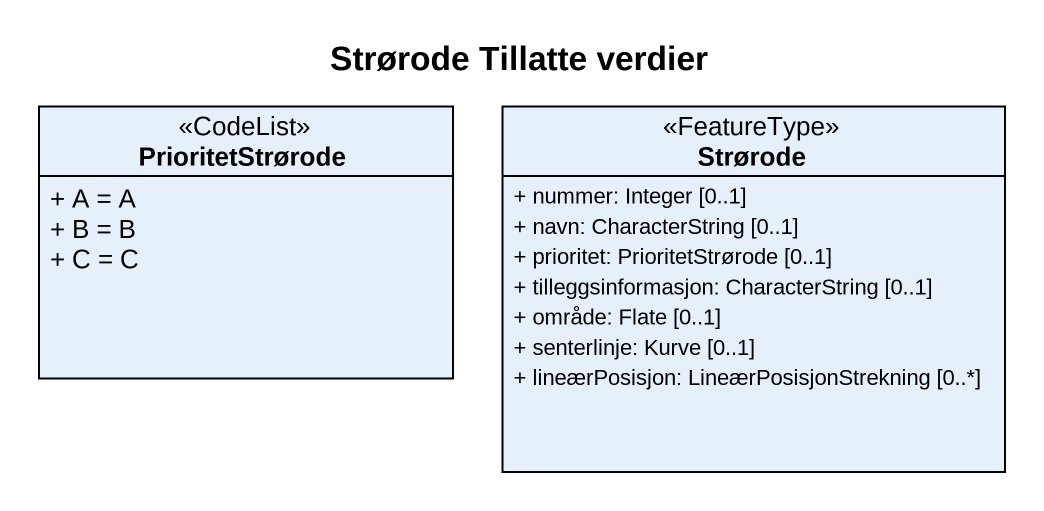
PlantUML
@startuml
title Strørode Tillatte verdier
hide circle
hide empty members
skinparam classAttributeIconSize 0
class PrioritetStrørode <<CodeList>> {
  + A = A
  + B = B
  + C = C
}
class Strørode <<FeatureType>> {
  + nummer: Integer [0..1]
  + navn: CharacterString [0..1]
  + prioritet: PrioritetStrørode [0..1]
  + tilleggsinformasjon: CharacterString [0..1]
  + område: Flate [0..1]
  + senterlinje: Kurve [0..1]
  + lineærPosisjon: LineærPosisjonStrekning [0..*]
}
@enduml
